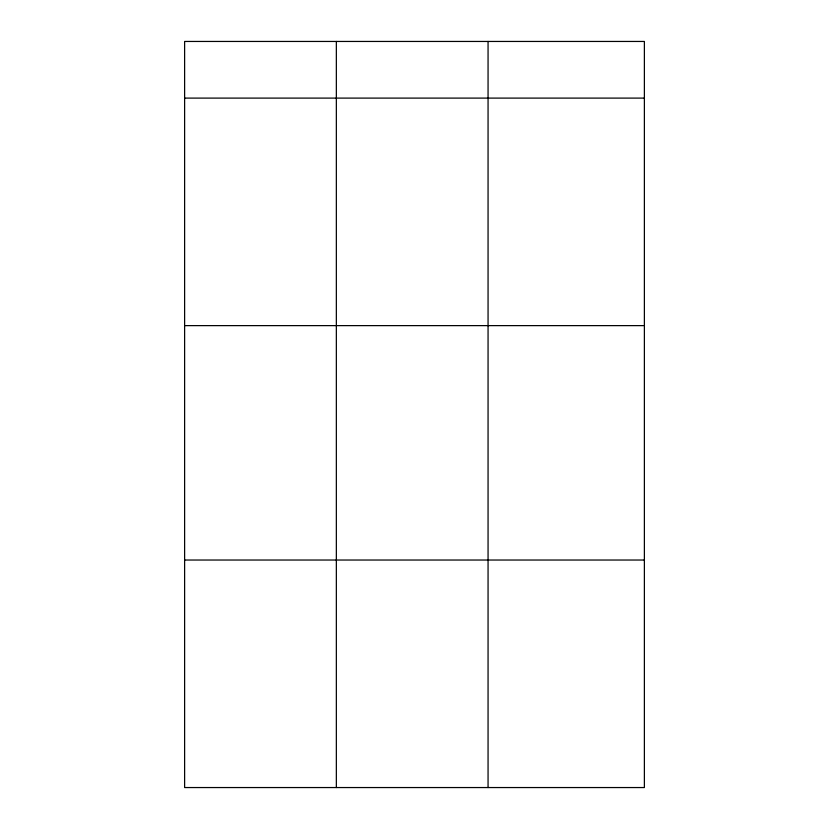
<?xml version="1.0" encoding="UTF-8"?>
<svg xmlns="http://www.w3.org/2000/svg" width="829" height="829" viewBox="0 0 829 829"><rect width="100%" height="100%" fill="white"/><g stroke="black" fill="none" stroke-linecap="round" stroke-linejoin="round"><path stroke-width="1.24" d="M644.382 325.621L644.382 41.45L184.618 41.45L184.618 787.55L644.382 787.55L644.382 325.621L184.618 325.621M184.618 98.102L644.382 98.102M184.618 560.031L644.382 560.031M488.063 41.45L488.063 787.55M336.346 41.45L336.346 787.55"/></g></svg>
